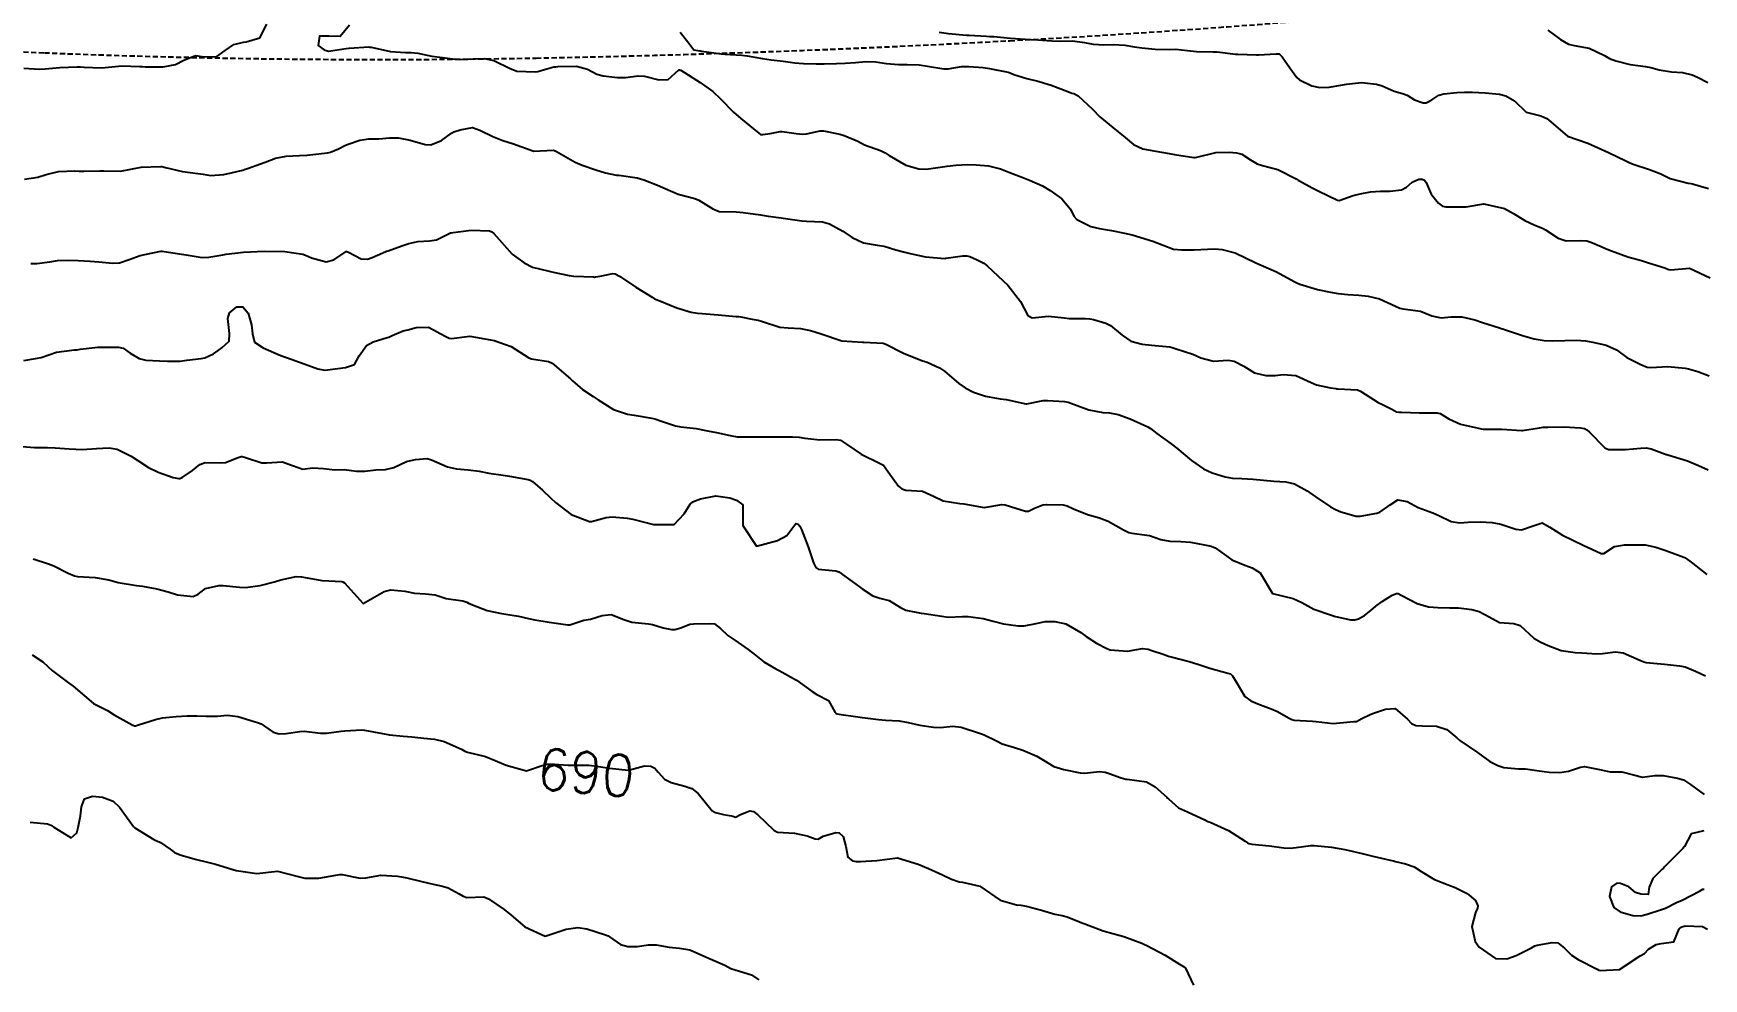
# Model space of a CAD drawing. Header units: metres. Extents: x 292545 to 299085, y 7450245 to 7463078.
# Drawn here: x 294679 to 294840.7, y 7462614.8 to 7462706.4 of the extents above; entities that cross this region are included whole.
import ezdxf
from ezdxf.enums import TextEntityAlignment as Align

# ---------------------------------------------------------------- set-up
doc = ezdxf.new("R2010")
doc.units = ezdxf.units.M
doc.linetypes.add('DASHED', pattern=[0.75, 0.5, -0.25])
for name, color, linetype in [('Cotas', 45, 'Continuous'), ('Curvas de Nivel 1m', 11, 'Continuous'), ('Curvas de Nivel 5m', 15, 'Continuous'), ('Vias Secundárias', 230, 'DASHED')]:
    doc.layers.add(name, color=color, linetype=linetype)
doc.styles.add('Style-STANDARD', font='STANDARD.shx')

msp = doc.modelspace()

# ---------------------------------------------------------------- linework, layer by layer
at = {"layer": 'Curvas de Nivel 1m', "flags": 128}
for points, elevation in [([(294678.08, 7462703.02), (294679.56, 7462702.92), (294680.15, 7462702.93), (294681.56, 7462703.06), (294683.23, 7462703.15), (294683.56, 7462703.15), (294683.92, 7462703.12), (294685.56, 7462703.03), (294685.95, 7462703.06), (294687.56, 7462703.22), (294689.32, 7462703.18), (294689.56, 7462703.16), (294689.83, 7462703.14), (294691.56, 7462703.14), (294692.75, 7462703.37), (294693.57, 7462703.8), (294694.68, 7462704.24), (294695.57, 7462704.12), (294696.76, 7462704.14), (294697.58, 7462704.72), (294698.4, 7462705.31), (294699.35, 7462705.53), (294699.59, 7462705.55), (294700.93, 7462705.94), (294701.61, 7462707.27)], 684), ([(294709.61, 7462707.17), (294708.7, 7462706.09), (294707.6, 7462706.11), (294706.69, 7462706.11), (294706.57, 7462705.21), (294707.15, 7462704.78), (294707.58, 7462704.67), (294709.29, 7462704.9), (294709.58, 7462704.94), (294711.49, 7462705.06), (294711.58, 7462705.05), (294711.69, 7462705.04), (294713.58, 7462704.63), (294715.01, 7462704.54), (294715.58, 7462704.54), (294716.22, 7462704.45), (294717.57, 7462704.17), (294718.61, 7462704.03), (294719.57, 7462703.91), (294720.37, 7462703.85), (294721.57, 7462703.9), (294722.64, 7462703.95), (294723.57, 7462703.76), (294725.17, 7462702.99), (294725.56, 7462702.8), (294725.81, 7462702.73), (294727.56, 7462702.64), (294727.83, 7462702.69), (294728.69, 7462702.95), (294729.37, 7462703.14), (294729.57, 7462703.15), (294729.78, 7462703.16), (294731.57, 7462703.21), (294732.63, 7462702.9), (294733.56, 7462702.43), (294734.17, 7462702.27), (294735.55, 7462702.1), (294736.32, 7462702.09), (294737.55, 7462702.26), (294738.17, 7462702.22), (294739.55, 7462701.87), (294740.46, 7462701.9), (294741.46, 7462702.8), (294741.53, 7462702.84), (294741.56, 7462702.84), (294741.6, 7462702.83), (294741.69, 7462702.8), (294743.55, 7462701.62), (294744.79, 7462700.76), (294745.53, 7462700.04), (294746.77, 7462698.74), (294747.5, 7462698.13), (294749.22, 7462696.7), (294749.38, 7462696.6), (294749.48, 7462696.57), (294749.61, 7462696.57), (294750.33, 7462696.69), (294751.28, 7462696.89), (294751.49, 7462696.88), (294752.83, 7462696.67), (294753.48, 7462696.62), (294753.84, 7462696.65), (294755.18, 7462696.94), (294755.49, 7462696.94), (294757.06, 7462696.61), (294757.48, 7462696.5), (294758.82, 7462695.93), (294759.47, 7462695.6), (294761.02, 7462695.02), (294761.47, 7462694.8), (294761.84, 7462694.56), (294763.45, 7462693.61), (294764.71, 7462693.26), (294765.44, 7462693.24), (294766.57, 7462693.38), (294767.45, 7462693.53), (294768.3, 7462693.63), (294769.45, 7462693.67), (294770.25, 7462693.66), (294771.45, 7462693.55), (294772.62, 7462693.25), (294773.44, 7462692.95), (294774.78, 7462692.41), (294775.43, 7462692.17), (294776.67, 7462691.62), (294777.42, 7462691.15), (294778.57, 7462690.36), (294779.4, 7462689.34), (294779.71, 7462688.66), (294780, 7462688.34), (294781.38, 7462687.67), (294782.21, 7462687.49), (294783.38, 7462687.29), (294784.63, 7462687.03), (294785.37, 7462686.86), (294787.36, 7462686.25), (294789.36, 7462685.49), (294790.16, 7462685.42), (294791.36, 7462685.43), (294792.65, 7462685.49), (294793.36, 7462685.51), (294794.09, 7462685.44), (294795.35, 7462685.11), (294797.34, 7462684.14), (294799.33, 7462683.28), (294801.05, 7462682.36), (294801.31, 7462682.21), (294801.58, 7462682.09), (294803.31, 7462681.58), (294804.56, 7462681.3), (294805.3, 7462681.17), (294806.25, 7462681.08), (294807.3, 7462681.03), (294808.22, 7462680.93), (294809.3, 7462680.66), (294810.86, 7462679.97), (294811.29, 7462679.76), (294811.56, 7462679.7), (294813.29, 7462679.49), (294814.37, 7462679.02), (294815.28, 7462678.83), (294816.25, 7462678.94), (294817.28, 7462678.94), (294818.54, 7462678.62), (294819.27, 7462678.39), (294820.92, 7462677.86), (294821.19, 7462677.78), (294821.26, 7462677.76), (294821.4, 7462677.71), (294823.26, 7462677.07), (294824.27, 7462676.81), (294825.25, 7462676.65), (294826.06, 7462676.6), (294827.25, 7462676.64), (294828.34, 7462676.68), (294829.25, 7462676.59), (294829.96, 7462676.46), (294831.25, 7462676.19), (294832.25, 7462675.72), (294833.24, 7462675), (294834.61, 7462674.32), (294835.23, 7462674.06), (294835.57, 7462674.02), (294837.23, 7462674.13), (294838.9, 7462673.97), (294839.23, 7462673.9), (294840.11, 7462673.63), (294841.22, 7462673.21)], 684), ([(294825.61, 7462706.69), (294826.82, 7462705.79), (294827.6, 7462705.34), (294828.15, 7462705.22), (294829.59, 7462704.95), (294831.09, 7462704.23), (294831.58, 7462703.96), (294832.18, 7462703.72), (294833.57, 7462703.37), (294835.05, 7462703.17), (294835.57, 7462703.07), (294836.38, 7462702.85), (294837.56, 7462702.67), (294838.63, 7462702.58), (294839.56, 7462702.37), (294840.08, 7462702.15), (294841.09, 7462701.62)], 681), ([(294741.6, 7462706.48), (294742.36, 7462705.56), (294742.94, 7462704.78), (294743.5, 7462704.69), (294743.58, 7462704.68), (294743.68, 7462704.67), (294745.58, 7462704.41), (294745.94, 7462704.38), (294747.58, 7462704.27), (294748.09, 7462704.21), (294749.57, 7462703.95), (294750.43, 7462703.83), (294751.57, 7462703.68), (294752.7, 7462703.53), (294753.56, 7462703.45), (294754.77, 7462703.43), (294755.56, 7462703.42), (294756.74, 7462703.45), (294757.57, 7462703.48), (294758.59, 7462703.57), (294759.57, 7462703.67), (294760.53, 7462703.61), (294761.57, 7462703.45), (294762.76, 7462703.35), (294763.57, 7462703.37), (294764.75, 7462703.34), (294765.56, 7462703.19), (294767.13, 7462702.93), (294767.56, 7462702.94), (294768.86, 7462703.18), (294769.56, 7462703.18), (294770.95, 7462703.06), (294771.56, 7462702.99), (294773.35, 7462702.63), (294773.55, 7462702.56), (294773.92, 7462702.41), (294775.16, 7462702), (294775.55, 7462701.91), (294776.14, 7462701.79), (294777.54, 7462701.36), (294779.13, 7462700.76), (294779.54, 7462700.6), (294779.73, 7462700.54), (294780.14, 7462700.34), (294781.51, 7462699.05), (294782.23, 7462698.31), (294783.49, 7462697.27), (294784.68, 7462696.29), (294785.48, 7462695.63), (294786.41, 7462695.21), (294787.47, 7462695), (294788.96, 7462694.74), (294789.47, 7462694.65), (294791.32, 7462694.36), (294791.46, 7462694.35), (294791.64, 7462694.39), (294793.47, 7462694.83), (294794.77, 7462694.87), (294795.47, 7462694.8), (294795.99, 7462694.67), (294796.83, 7462694.14), (294797.46, 7462693.74), (294797.99, 7462693.59), (294799.45, 7462693.19), (294801.24, 7462692.29), (294801.43, 7462692.17), (294801.57, 7462692.09), (294802.78, 7462691.42), (294803.42, 7462691.11), (294805.25, 7462690.21), (294805.41, 7462690.18), (294806.77, 7462690.68), (294807.42, 7462690.85), (294808.45, 7462691.03), (294809.42, 7462691.1), (294810.31, 7462691.09), (294811.43, 7462691.24), (294811.91, 7462691.48), (294812.48, 7462691.96), (294813.13, 7462692.26), (294813.44, 7462692.26), (294813.65, 7462692.17), (294813.83, 7462691.94), (294814.3, 7462690.82), (294815.03, 7462689.93), (294815.41, 7462689.65), (294815.74, 7462689.59), (294817.41, 7462689.57), (294817.71, 7462689.59), (294819.41, 7462689.87), (294821.41, 7462689.42), (294822.29, 7462688.95), (294823.39, 7462688.25), (294824.35, 7462687.82), (294825.09, 7462687.52), (294825.38, 7462687.36), (294826.6, 7462686.56), (294827.37, 7462686.28), (294828.81, 7462686.33), (294829.37, 7462686.28), (294829.76, 7462686.15), (294830.76, 7462685.74), (294831.17, 7462685.55), (294831.36, 7462685.47), (294831.76, 7462685.32), (294833.35, 7462684.75), (294834.67, 7462684.37), (294835.34, 7462684.17), (294836.93, 7462683.67), (294837.22, 7462683.55), (294837.33, 7462683.5), (294837.5, 7462683.49), (294839.33, 7462683.64), (294841.32, 7462682.7)], 683), ([(294766.69, 7462706.5), (294767.6, 7462706.36), (294769.34, 7462706.21), (294769.6, 7462706.19), (294771.26, 7462706.1), (294771.6, 7462706.09), (294771.96, 7462706.07), (294773.6, 7462705.93), (294775.02, 7462705.82), (294775.6, 7462705.79), (294776.22, 7462705.76), (294777.6, 7462705.66), (294778.31, 7462705.64), (294779.6, 7462705.65), (294780.74, 7462705.48), (294781.59, 7462705.34), (294782.62, 7462705.28), (294783.59, 7462705.3), (294784.66, 7462705.23), (294785.59, 7462705.06), (294786.29, 7462704.97), (294787.59, 7462704.84), (294789.01, 7462704.81), (294789.59, 7462704.84), (294790.15, 7462704.78), (294791.59, 7462704.62), (294793.17, 7462704.59), (294793.58, 7462704.58), (294795.36, 7462704.38), (294795.58, 7462704.36), (294797.41, 7462704.3), (294797.58, 7462704.3), (294799.29, 7462704.4), (294799.58, 7462704.41), (294799.89, 7462704.11), (294800.63, 7462703.03), (294801.31, 7462702.09), (294801.55, 7462701.89), (294802.77, 7462701.29), (294803.54, 7462701.14), (294804.42, 7462701.17), (294805.55, 7462701.36), (294806.11, 7462701.47), (294807.55, 7462701.61), (294809.01, 7462701.46), (294809.55, 7462701.29), (294810.74, 7462700.78), (294811.54, 7462700.54), (294811.97, 7462700.4), (294812.69, 7462699.95), (294813.53, 7462699.64), (294813.82, 7462699.64), (294814.38, 7462699.93), (294815.06, 7462700.4), (294815.54, 7462700.51), (294816.78, 7462700.66), (294817.54, 7462700.7), (294818.32, 7462700.67), (294819.54, 7462700.61), (294820.92, 7462700.48), (294821.54, 7462700.32), (294822.39, 7462699.84), (294823.52, 7462698.76), (294824.93, 7462698.39), (294825.51, 7462698.15), (294825.89, 7462697.8), (294827.49, 7462696.41), (294829.48, 7462695.76), (294831.47, 7462694.85), (294833.15, 7462694.02), (294833.46, 7462693.87), (294833.85, 7462693.71), (294835.45, 7462693.21), (294836.54, 7462692.77), (294837.44, 7462692.32), (294839.2, 7462691.88), (294839.43, 7462691.84), (294839.6, 7462691.81), (294840.14, 7462691.63), (294841.16, 7462691.34)], 682), ([(294678.77, 7462684.1), (294679.33, 7462684.08), (294680.6, 7462684.25), (294681.34, 7462684.38), (294682.4, 7462684.43), (294683.34, 7462684.39), (294684.49, 7462684.32), (294685.33, 7462684.25), (294686.67, 7462684.11), (294687.33, 7462684.16), (294688.28, 7462684.48), (294689.34, 7462684.86), (294689.78, 7462684.97), (294691.35, 7462685.27), (294691.47, 7462685.27), (294693.35, 7462685.01), (294693.78, 7462684.93), (294695.34, 7462684.68), (294695.98, 7462684.69), (294697.35, 7462684.94), (294697.67, 7462684.99), (294699.34, 7462685.19), (294701.34, 7462685.27), (294703.34, 7462685.25), (294705.1, 7462684.99), (294705.34, 7462684.91), (294705.91, 7462684.64), (294707.33, 7462684.26), (294708.09, 7462684.44), (294709.19, 7462685.18), (294709.28, 7462685.24), (294709.34, 7462685.24), (294709.5, 7462685.18), (294710.72, 7462684.55), (294711.34, 7462684.52), (294711.81, 7462684.67), (294712.84, 7462685.13), (294713.19, 7462685.28), (294713.35, 7462685.33), (294714.68, 7462685.79), (294715.36, 7462686.04), (294716.23, 7462686.23), (294717.36, 7462686.3), (294718.04, 7462686.39), (294719.37, 7462687.06), (294721.38, 7462687.31), (294723.14, 7462687.25), (294723.37, 7462687.17), (294723.58, 7462687.01), (294725.34, 7462684.99), (294726.51, 7462684.14), (294727.33, 7462683.73), (294728.92, 7462683.35), (294729.33, 7462683.26), (294730.87, 7462682.92), (294731.32, 7462682.87), (294733.22, 7462682.79), (294733.32, 7462682.78), (294733.42, 7462682.79), (294733.86, 7462682.88), (294735.09, 7462683.11), (294735.33, 7462683.09), (294735.73, 7462682.87), (294737.31, 7462681.81), (294738.89, 7462680.83), (294739.14, 7462680.67), (294739.29, 7462680.6), (294739.64, 7462680.46), (294741.28, 7462679.79), (294742.68, 7462679.38), (294743.28, 7462679.28), (294743.75, 7462679.24), (294745.28, 7462679.12), (294747.04, 7462678.97), (294747.28, 7462678.95), (294747.48, 7462678.93), (294748.58, 7462678.71), (294749.17, 7462678.6), (294749.27, 7462678.57), (294749.47, 7462678.5), (294751.27, 7462677.93), (294752.06, 7462677.87), (294753.26, 7462677.81), (294754.23, 7462677.61), (294755.26, 7462677.28), (294757.25, 7462676.61), (294759.25, 7462676.46), (294759.38, 7462676.46), (294761.25, 7462676.38), (294761.52, 7462676.28), (294763.24, 7462675.4), (294765.07, 7462674.68), (294765.22, 7462674.63), (294765.31, 7462674.6), (294765.53, 7462674.52), (294766.72, 7462674), (294767.21, 7462673.67), (294768.59, 7462672.48), (294769.2, 7462672.05), (294770.02, 7462671.63), (294771.18, 7462671.23), (294772.6, 7462671), (294773.18, 7462670.91), (294775.06, 7462670.51), (294775.17, 7462670.51), (294776.74, 7462670.81), (294777.18, 7462670.83), (294778.8, 7462670.73), (294779.18, 7462670.65), (294780.04, 7462670.34), (294781.17, 7462669.93), (294782.53, 7462669.67), (294783.17, 7462669.62), (294784, 7462669.46), (294785.16, 7462669.04), (294786.89, 7462668.26), (294787.15, 7462668.1), (294787.76, 7462667.64), (294789.13, 7462666.63), (294789.68, 7462666.22), (294791.11, 7462665.02), (294792.26, 7462664.2), (294793.1, 7462663.83), (294794.36, 7462663.43), (294795.09, 7462663.29), (294795.98, 7462663.27), (294797.09, 7462663.22), (294798.09, 7462663.12), (294799.09, 7462663), (294800.25, 7462662.94), (294801.09, 7462662.76), (294802.31, 7462662.08), (294803.07, 7462661.52), (294804.58, 7462660.53), (294805.06, 7462660.26), (294805.57, 7462660.03), (294807.05, 7462659.61), (294807.45, 7462659.62), (294809.05, 7462659.9), (294809.34, 7462660), (294810.34, 7462660.71), (294811.07, 7462661.2), (294811.98, 7462661.05), (294813.06, 7462660.46), (294814.47, 7462659.94), (294815.05, 7462659.68), (294816.23, 7462659.1), (294817.04, 7462658.97), (294817.9, 7462659.03), (294819.04, 7462659.06), (294820.2, 7462659.02), (294821.04, 7462658.85), (294822.52, 7462658.35), (294823.04, 7462658.29), (294824.19, 7462658.67), (294825.04, 7462658.97), (294825.79, 7462658.55), (294827.03, 7462657.78), (294829.02, 7462656.81), (294830.76, 7462655.99), (294831.01, 7462656.01), (294832.05, 7462656.69), (294833.02, 7462656.84), (294833.87, 7462656.85), (294835.02, 7462656.84), (294836.07, 7462656.62), (294837.01, 7462656.3), (294838.78, 7462655.64), (294838.93, 7462655.57), (294839, 7462655.52), (294839.48, 7462655.15), (294840.99, 7462653.98)], 686), ([(294678.07, 7462674.7), (294679.22, 7462674.88), (294679.75, 7462675), (294681.23, 7462675.51), (294682.99, 7462675.74), (294683.24, 7462675.74), (294683.53, 7462675.78), (294685.24, 7462676), (294686.69, 7462676), (294687.24, 7462675.98), (294687.7, 7462675.89), (294688.38, 7462675.42), (294689.23, 7462674.89), (294689.9, 7462674.73), (294691.22, 7462674.66), (294691.99, 7462674.62), (294693.22, 7462674.63), (294693.86, 7462674.72), (294695.23, 7462674.9), (294695.6, 7462674.97), (294696.45, 7462675.33), (294696.88, 7462675.68), (294697.24, 7462675.91), (294697.97, 7462676.58), (294698, 7462677.31), (294697.83, 7462678.76), (294698, 7462679.31), (294698.7, 7462679.89), (294699.28, 7462679.89), (294699.81, 7462679.29), (294700.11, 7462678.14), (294700.22, 7462677.29), (294700.42, 7462676.46), (294701.24, 7462675.92), (294702.79, 7462675.25), (294703.23, 7462675.08), (294703.49, 7462674.99), (294705.22, 7462674.36), (294706.55, 7462673.88), (294707.21, 7462673.76), (294708.49, 7462673.91), (294709.22, 7462674.01), (294710.09, 7462674.3), (294710.55, 7462675.16), (294711.24, 7462676.14), (294711.89, 7462676.5), (294713.25, 7462676.91), (294713.41, 7462676.97), (294713.74, 7462677.13), (294714.81, 7462677.56), (294715.26, 7462677.67), (294716.07, 7462677.9), (294717.26, 7462677.93), (294718.86, 7462677.06), (294719.25, 7462676.85), (294719.48, 7462676.83), (294721.25, 7462677.04), (294723.25, 7462676.71), (294723.62, 7462676.63), (294725.24, 7462676.04), (294726.97, 7462674.97), (294727.22, 7462674.87), (294728.86, 7462674.59), (294729.22, 7462674.43), (294730.99, 7462672.92), (294731.2, 7462672.73), (294732.17, 7462671.88), (294733.19, 7462671.2), (294733.67, 7462670.89), (294735.17, 7462669.95), (294736.51, 7462669.51), (294737.16, 7462669.4), (294738.86, 7462669.12), (294739.16, 7462669.04), (294739.8, 7462668.81), (294741.15, 7462668.36), (294741.68, 7462668.26), (294743.15, 7462668.1), (294744.27, 7462667.89), (294745.14, 7462667.71), (294746.46, 7462667.42), (294747.14, 7462667.32), (294748.55, 7462667.31), (294749.14, 7462667.3), (294749.73, 7462667.29), (294751.14, 7462667.3), (294752.5, 7462667.3), (294753.14, 7462667.27), (294753.68, 7462667.19), (294755.14, 7462667.01), (294756.71, 7462667.04), (294757.14, 7462666.97), (294757.72, 7462666.6), (294759.12, 7462665.62), (294760.96, 7462664.71), (294761.1, 7462664.66), (294761.31, 7462664.56), (294761.75, 7462663.9), (294762.75, 7462662.54), (294763.08, 7462662.26), (294763.47, 7462662.15), (294765.08, 7462662.05), (294766.12, 7462661.55), (294767.07, 7462661.11), (294768.68, 7462660.85), (294769.06, 7462660.8), (294771.05, 7462660.45), (294772.74, 7462660.74), (294773.06, 7462660.72), (294774.1, 7462660.41), (294775.05, 7462660.09), (294775.34, 7462660.11), (294775.92, 7462660.39), (294776.73, 7462660.71), (294777.06, 7462660.76), (294778.7, 7462660.71), (294779.06, 7462660.62), (294779.69, 7462660.34), (294781.05, 7462659.78), (294782.2, 7462659.47), (294783.04, 7462659.15), (294784.52, 7462658.29), (294785.03, 7462658.04), (294785.33, 7462657.98), (294787.03, 7462657.74), (294788.14, 7462657.36), (294789.02, 7462657.2), (294790.07, 7462657.17), (294791.02, 7462657.09), (294792.36, 7462656.86), (294793.02, 7462656.7), (294793.39, 7462656.55), (294793.94, 7462656.18), (294795, 7462655.39), (294796.28, 7462654.86), (294796.99, 7462654.61), (294797.77, 7462654.13), (294798.96, 7462652.12), (294800.96, 7462651.65), (294801.78, 7462651.25), (294802.94, 7462650.6), (294804.55, 7462650.05), (294804.86, 7462649.97), (294804.93, 7462649.94), (294806.49, 7462649.59), (294806.93, 7462649.58), (294807.27, 7462649.68), (294807.84, 7462650.01), (294808.46, 7462650.49), (294808.95, 7462650.89), (294809.58, 7462651.36), (294810.53, 7462651.98), (294810.96, 7462652.13), (294811.12, 7462652.13), (294811.4, 7462651.97), (294812.95, 7462651.15), (294814.04, 7462650.85), (294814.95, 7462650.76), (294816.11, 7462650.75), (294816.95, 7462650.73), (294818.26, 7462650.57), (294818.94, 7462650.38), (294819.93, 7462649.87), (294820.93, 7462649.32), (294822.3, 7462649.21), (294822.92, 7462649.02), (294824.25, 7462647.82), (294824.91, 7462647.42), (294825.62, 7462647.08), (294826.9, 7462646.6), (294828.25, 7462646.41), (294828.89, 7462646.37), (294830.34, 7462646.29), (294830.89, 7462646.32), (294832.14, 7462646.47), (294832.89, 7462646.4), (294834.51, 7462645.69), (294834.88, 7462645.52), (294835.11, 7462645.46), (294836.88, 7462645.29), (294838.36, 7462645.13), (294838.88, 7462645.02), (294839.9, 7462644.6), (294840.87, 7462644.15)], 687), ([(294677.94, 7462666.36), (294679.12, 7462666.27), (294680.37, 7462666.27), (294681.12, 7462666.25), (294682.46, 7462666.15), (294683.12, 7462666.1), (294683.73, 7462666.09), (294685.12, 7462666.17), (294686.33, 7462666.23), (294687.12, 7462666.12), (294688.47, 7462665.43), (294689.11, 7462665.01), (294690.15, 7462664.35), (294691.09, 7462663.87), (294692.52, 7462663.38), (294693.08, 7462663.26), (294693.19, 7462663.27), (294693.4, 7462663.37), (294694.42, 7462664.03), (294695.1, 7462664.62), (294695.62, 7462664.83), (294697.1, 7462664.77), (294697.59, 7462664.83), (294698.84, 7462665.3), (294699.03, 7462665.38), (294699.11, 7462665.4), (294699.21, 7462665.39), (294699.54, 7462665.29), (294701.11, 7462664.78), (294701.57, 7462664.8), (294703.11, 7462664.88), (294703.64, 7462664.7), (294705.1, 7462664.18), (294706.02, 7462664.29), (294707.1, 7462664.23), (294708.17, 7462664.12), (294709.1, 7462664.13), (294710.27, 7462663.99), (294711.1, 7462663.97), (294712.15, 7462664.1), (294713.1, 7462664.14), (294713.89, 7462664.33), (294715.11, 7462664.9), (294715.26, 7462664.95), (294715.98, 7462665.1), (294717.11, 7462665.19), (294717.54, 7462665.08), (294719.1, 7462664.41), (294719.96, 7462664.19), (294721.1, 7462664.11), (294722.14, 7462663.98), (294723.09, 7462663.8), (294724.49, 7462663.6), (294725.09, 7462663.5), (294726.9, 7462663.16), (294727.09, 7462663.11), (294727.32, 7462662.97), (294728.28, 7462662.15), (294729.07, 7462661.41), (294729.54, 7462660.94), (294731.05, 7462659.77), (294732.82, 7462659.12), (294733.04, 7462659.12), (294734.44, 7462659.48), (294735.04, 7462659.55), (294736.47, 7462659.43), (294737.04, 7462659.34), (294739.03, 7462658.82), (294741.03, 7462658.8), (294742, 7462659.84), (294742.59, 7462660.78), (294742.83, 7462661.02), (294743.07, 7462661.11), (294743.59, 7462661.29), (294745.07, 7462661.59), (294746.41, 7462661.39), (294747.07, 7462661.17), (294747.67, 7462660.72), (294747.69, 7462660.09), (294747.68, 7462658.72), (294749.01, 7462656.71), (294751.02, 7462657.27), (294751.93, 7462657.76), (294752.62, 7462658.66), (294752.8, 7462658.9), (294753.04, 7462658.83), (294753.2, 7462658.66), (294753.37, 7462658.32), (294753.99, 7462656.65), (294754.52, 7462655.11), (294754.76, 7462654.64), (294754.98, 7462654.49), (294756.68, 7462654.32), (294756.98, 7462654.23), (294758.27, 7462653.3), (294758.96, 7462652.79), (294759.22, 7462652.59), (294760.27, 7462651.89), (294760.95, 7462651.69), (294761.84, 7462651.44), (294762.95, 7462650.78), (294763.46, 7462650.53), (294764.94, 7462650.24), (294765.24, 7462650.21), (294766.93, 7462649.93), (294767.57, 7462649.85), (294768.93, 7462649.9), (294769.5, 7462649.9), (294770.93, 7462649.71), (294771.91, 7462649.46), (294772.92, 7462649.2), (294774.33, 7462649), (294774.92, 7462649), (294776.08, 7462649.24), (294776.93, 7462649.41), (294777.88, 7462649.42), (294778.93, 7462649.18), (294780.39, 7462648.34), (294780.91, 7462647.96), (294781.91, 7462647.31), (294782.9, 7462646.79), (294783.25, 7462646.66), (294784.9, 7462646.54), (294786.36, 7462646.8), (294786.9, 7462646.73), (294787.26, 7462646.62), (294788.38, 7462646.24), (294788.89, 7462646.06), (294789.13, 7462645.99), (294790.88, 7462645.55), (294791.83, 7462645.25), (294792.87, 7462644.91), (294794.61, 7462644.42), (294794.87, 7462644.34), (294795.09, 7462644.16), (294795.42, 7462643.59), (294796.28, 7462642.15), (294796.84, 7462641.72), (294797.52, 7462641.45), (294798.83, 7462640.97), (294799.42, 7462640.7), (294800.5, 7462640.09), (294800.82, 7462639.93), (294801.04, 7462639.86), (294802.82, 7462639.77), (294803.17, 7462639.72), (294804.81, 7462639.54), (294806.48, 7462639.69), (294806.81, 7462639.72), (294807.08, 7462639.75), (294807.6, 7462640.01), (294808.4, 7462640.42), (294808.82, 7462640.56), (294809.88, 7462640.94), (294810.83, 7462641), (294812.01, 7462639.96), (294812.39, 7462639.53), (294812.81, 7462639.36), (294813.43, 7462639.32), (294814.81, 7462639.28), (294815.84, 7462638.95), (294816.8, 7462638.14), (294817.07, 7462637.9), (294818.78, 7462636.73), (294820, 7462635.87), (294820.77, 7462635.46), (294821.34, 7462635.28), (294822.76, 7462635.16), (294823.44, 7462635.14), (294824.76, 7462634.96), (294825.73, 7462634.83), (294826.76, 7462634.81), (294827.61, 7462634.93), (294828.77, 7462635.31), (294829.16, 7462635.36), (294830.76, 7462635.04), (294831.62, 7462634.87), (294832.76, 7462634.86), (294833.89, 7462634.56), (294834.75, 7462634.35), (294835.95, 7462634.49), (294836.76, 7462634.51), (294838.14, 7462634.26), (294838.75, 7462634.09), (294839.42, 7462633.63), (294840.73, 7462632.67)], 688), ([(294678.99, 7462655.5), (294680.48, 7462655.01), (294680.99, 7462654.8), (294682.38, 7462654.09), (294682.98, 7462653.83), (294683.27, 7462653.78), (294684.98, 7462653.69), (294686.31, 7462653.45), (294686.97, 7462653.26), (294687.2, 7462653.21), (294688.97, 7462652.92), (294689.55, 7462652.83), (294690.96, 7462652.59), (294692.06, 7462652.28), (294692.95, 7462652.01), (294694.47, 7462651.84), (294694.95, 7462652.08), (294695.67, 7462652.63), (294696.97, 7462652.91), (294697.38, 7462652.91), (294698.96, 7462652.75), (294699.55, 7462652.71), (294700.97, 7462652.92), (294702.33, 7462653.26), (294702.97, 7462653.44), (294704.43, 7462653.77), (294704.97, 7462653.74), (294706.75, 7462653.42), (294706.97, 7462653.4), (294708.86, 7462653.28), (294708.96, 7462653.26), (294709.12, 7462653.18), (294710.94, 7462651.16), (294712.95, 7462652.31), (294713.61, 7462652.47), (294714.96, 7462652.35), (294715.88, 7462652.17), (294716.95, 7462652.09), (294717.88, 7462652), (294718.95, 7462651.66), (294720.58, 7462651.41), (294720.95, 7462651.28), (294721.11, 7462651.21), (294721.51, 7462651.03), (294722.94, 7462650.48), (294724.15, 7462650.22), (294724.93, 7462650.1), (294725.97, 7462649.94), (294726.93, 7462649.71), (294727.54, 7462649.57), (294728.93, 7462649.37), (294730.75, 7462649.1), (294730.92, 7462649.1), (294732.29, 7462649.55), (294732.93, 7462649.66), (294734.05, 7462650), (294734.94, 7462650.1), (294736.17, 7462649.62), (294736.93, 7462649.34), (294738.55, 7462649.2), (294738.92, 7462649.14), (294739.97, 7462648.81), (294740.76, 7462648.65), (294740.91, 7462648.63), (294741.08, 7462648.63), (294741.69, 7462648.79), (294742.55, 7462649.15), (294742.92, 7462649.2), (294744.45, 7462649.23), (294744.92, 7462649.2), (294745.51, 7462648.75), (294746.24, 7462648.07), (294746.9, 7462647.6), (294748.2, 7462646.72), (294748.89, 7462646.17), (294749.71, 7462645.52), (294750.87, 7462644.84), (294751.18, 7462644.68), (294752.86, 7462643.74), (294754.38, 7462642.64), (294754.84, 7462642.34), (294755.98, 7462641.77), (294756.61, 7462640.61), (294756.72, 7462640.51), (294756.82, 7462640.48), (294756.96, 7462640.46), (294758.82, 7462640.19), (294759.27, 7462640.13), (294760.81, 7462639.94), (294761.5, 7462639.87), (294762.81, 7462639.81), (294763.69, 7462639.65), (294764.81, 7462639.38), (294766.14, 7462639.17), (294766.8, 7462639.16), (294768, 7462639.29), (294768.8, 7462639.2), (294770.67, 7462638.58), (294770.79, 7462638.54), (294771.04, 7462638.45), (294772.22, 7462637.86), (294772.78, 7462637.57), (294773.99, 7462637.2), (294774.78, 7462636.96), (294776.13, 7462636.39), (294776.77, 7462635.99), (294777.78, 7462635.39), (294778.76, 7462635.1), (294780.32, 7462634.77), (294780.76, 7462634.74), (294782.2, 7462634.88), (294782.76, 7462634.82), (294783.15, 7462634.7), (294784.31, 7462634.29), (294784.75, 7462634.16), (294784.88, 7462634.15), (294786.75, 7462633.88), (294787.59, 7462633.4), (294788.72, 7462632.39), (294788.8, 7462632.32), (294788.87, 7462632.24), (294789.86, 7462631.37), (294790.71, 7462631), (294792.47, 7462630.19), (294792.7, 7462630.06), (294792.92, 7462629.97), (294794.69, 7462629.19), (294796.3, 7462628.15), (294796.52, 7462627.99), (294796.67, 7462627.91), (294796.95, 7462627.85), (294798.67, 7462627.69), (294800.06, 7462627.49), (294800.67, 7462627.47), (294801.23, 7462627.52), (294802.67, 7462627.74), (294802.99, 7462627.74), (294804.67, 7462627.56), (294805.96, 7462627.33), (294806.66, 7462627.17), (294807.75, 7462626.92), (294808.66, 7462626.68), (294810.33, 7462626.31), (294810.66, 7462626.24), (294810.86, 7462626.19), (294811.84, 7462625.96), (294812.65, 7462625.65), (294813.42, 7462625.16), (294814.63, 7462624.43), (294815.96, 7462623.92), (294816.62, 7462623.67), (294817.8, 7462623.08), (294818.61, 7462622.4), (294818.84, 7462621.88), (294818.81, 7462621.66), (294818.6, 7462621.22), (294818.23, 7462619.89), (294818.56, 7462618.42), (294818.95, 7462617.88), (294820.54, 7462616.78), (294821.64, 7462616.75), (294822.55, 7462617.06), (294824.03, 7462617.82), (294824.35, 7462618.02), (294824.56, 7462618.08), (294826.02, 7462618.34), (294826.56, 7462618.3), (294827.23, 7462617.78), (294827.89, 7462617.11), (294828.54, 7462616.7), (294830.39, 7462615.74), (294830.53, 7462615.66), (294830.66, 7462615.61), (294832.53, 7462615.72), (294834.55, 7462617.03), (294834.97, 7462617.27), (294835.34, 7462617.68), (294836.09, 7462618.14), (294836.56, 7462618.22), (294837.81, 7462618.41), (294838.31, 7462619.65), (294838.45, 7462619.78), (294838.58, 7462619.84), (294838.9, 7462619.96), (294840.59, 7462619.87), (294841.07, 7462619.62)], 689), ([(294678.69, 7462629.99), (294680.37, 7462629.83), (294680.69, 7462629.7), (294680.98, 7462629.51), (294682.67, 7462628.46), (294683.21, 7462628.95), (294683.35, 7462629.48), (294683.57, 7462630.61), (294683.65, 7462631.48), (294683.95, 7462632.25), (294684.72, 7462632.51), (294685.68, 7462632.42), (294686.72, 7462632.01), (294687.34, 7462631.43), (294688.68, 7462629.55), (294688.82, 7462629.42), (294690.67, 7462628.32), (294691.31, 7462628.03), (294692.24, 7462627.38), (294692.66, 7462627.05), (294693.21, 7462626.81), (294694.65, 7462626.39), (294695.87, 7462626.11), (294696.64, 7462625.92), (294698.63, 7462625.3), (294700.63, 7462625), (294702.63, 7462625.25), (294704.63, 7462624.71), (294705.28, 7462624.57), (294706.63, 7462624.57), (294708.29, 7462624.84), (294708.63, 7462624.92), (294708.89, 7462624.92), (294710.63, 7462624.57), (294711.18, 7462624.6), (294712.63, 7462624.85), (294714.26, 7462624.74), (294714.63, 7462624.68), (294715.15, 7462624.59), (294716.62, 7462624.24), (294717.71, 7462623.99), (294718.62, 7462623.79), (294719.17, 7462623.61), (294720.21, 7462623.05), (294720.61, 7462622.82), (294720.95, 7462622.69), (294722.61, 7462622.74), (294723.06, 7462622.56), (294724.59, 7462621.54), (294725.25, 7462620.98), (294726.57, 7462619.84), (294728.56, 7462618.95), (294730.57, 7462619.62), (294731.7, 7462619.78), (294732.57, 7462619.67), (294734.38, 7462619.07), (294734.56, 7462619.01), (294734.65, 7462618.96), (294734.76, 7462618.88), (294735.85, 7462618.15), (294736.55, 7462617.93), (294737.45, 7462617.94), (294738.56, 7462618.11), (294739.28, 7462618.1), (294740.55, 7462617.87), (294741.55, 7462617.79), (294742.55, 7462617.63), (294744.53, 7462616.76), (294745.92, 7462616.13), (294746.52, 7462615.82), (294747.34, 7462615.55), (294748.52, 7462615.21), (294749.23, 7462614.7)], 691), ([(294840.69, 7462629.16), (294839.47, 7462628.85), (294838.83, 7462627.64), (294838.67, 7462627.42), (294836.91, 7462625.67), (294836.79, 7462625.53), (294836.65, 7462625.4), (294835.78, 7462624.54), (294835.41, 7462623.68), (294835.33, 7462622.97), (294834.62, 7462623), (294834.1, 7462623.18), (294833.44, 7462623.71), (294832.63, 7462624.06), (294832.29, 7462624.07), (294831.78, 7462623.73), (294831.56, 7462622.78), (294831.98, 7462621.73), (294832.6, 7462621.29), (294833.83, 7462620.93), (294834.6, 7462620.9), (294835.22, 7462621.06), (294836.6, 7462621.52), (294836.71, 7462621.56), (294836.99, 7462621.67), (294838.05, 7462622.21), (294838.61, 7462622.44), (294840.29, 7462623.29), (294840.62, 7462623.49), (294840.73, 7462623.51)], 688)]:
    msp.add_lwpolyline(points, dxfattribs=dict(at, elevation=elevation))
at = {"layer": 'Curvas de Nivel 5m', "flags": 128}
for points, elevation in [([(294678.15, 7462692.27), (294679.43, 7462692.44), (294680.24, 7462692.72), (294681.44, 7462692.99), (294683.02, 7462693.07), (294683.44, 7462693.04), (294683.9, 7462693.02), (294685.44, 7462693.08), (294685.83, 7462693.06), (294687.44, 7462693.05), (294689.44, 7462693.41), (294691.34, 7462693.49), (294691.44, 7462693.48), (294691.78, 7462693.39), (294693.44, 7462693.01), (294694.91, 7462692.82), (294695.44, 7462692.73), (294696.14, 7462692.63), (294697.44, 7462692.71), (294699.27, 7462693.12), (294699.44, 7462693.19), (294699.51, 7462693.22), (294699.73, 7462693.29), (294700.98, 7462693.74), (294701.45, 7462693.92), (294702.43, 7462694.28), (294703.46, 7462694.5), (294704.77, 7462694.55), (294705.46, 7462694.59), (294706.04, 7462694.64), (294707.46, 7462694.8), (294707.78, 7462694.87), (294708.55, 7462695.19), (294709.14, 7462695.51), (294709.47, 7462695.64), (294710.59, 7462696.04), (294711.48, 7462696.17), (294712.44, 7462696.18), (294713.48, 7462696.27), (294714.34, 7462696.26), (294715.48, 7462696.04), (294716.93, 7462695.63), (294717.47, 7462695.6), (294718.52, 7462696.02), (294719.49, 7462696.72), (294719.7, 7462696.84), (294720.31, 7462697.05), (294721.5, 7462697.26), (294722.21, 7462697.02), (294723.48, 7462696.4), (294724.46, 7462696.02), (294725.47, 7462695.67), (294727.46, 7462694.96), (294729.33, 7462695.08), (294729.46, 7462695.04), (294729.65, 7462694.94), (294731.45, 7462693.92), (294732.14, 7462693.6), (294733.45, 7462693.15), (294734.4, 7462692.88), (294735.44, 7462692.66), (294735.67, 7462692.64), (294737.44, 7462692.38), (294738.08, 7462692.2), (294739.43, 7462691.68), (294741.41, 7462690.8), (294743.03, 7462690.4), (294743.41, 7462690.24), (294744.77, 7462689.38), (294745.4, 7462689.14), (294747.04, 7462689.09), (294747.4, 7462689.06), (294747.7, 7462689.03), (294749.39, 7462688.8), (294750.13, 7462688.69), (294751.39, 7462688.52), (294751.58, 7462688.49), (294753.39, 7462688.23), (294753.84, 7462688.2), (294755.39, 7462688.14), (294756.07, 7462687.94), (294757.37, 7462687.21), (294758.27, 7462686.6), (294759.36, 7462686.08), (294760.67, 7462685.88), (294761.36, 7462685.77), (294762.49, 7462685.41), (294763.35, 7462685.18), (294763.87, 7462685.06), (294765.35, 7462684.75), (294767.24, 7462684.59), (294767.34, 7462684.6), (294768.98, 7462684.84), (294769.35, 7462684.83), (294769.64, 7462684.76), (294770.37, 7462684.45), (294771.01, 7462684.12), (294771.34, 7462683.87), (294772.89, 7462682.42), (294773.32, 7462682), (294774.55, 7462680.41), (294775.28, 7462679.07), (294775.7, 7462678.82), (294777.28, 7462679), (294778.79, 7462678.84), (294779.28, 7462678.78), (294780.86, 7462678.75), (294781.28, 7462678.73), (294781.62, 7462678.66), (294782.83, 7462678.31), (294783.27, 7462678.09), (294784.4, 7462677.15), (294785.25, 7462676.58), (294786.33, 7462676.27), (294787.24, 7462676.18), (294789.01, 7462676.01), (294789.24, 7462675.96), (294789.64, 7462675.82), (294791.23, 7462675.3), (294792, 7462674.97), (294793.23, 7462674.64), (294794.67, 7462674.73), (294795.23, 7462674.63), (294796.18, 7462674.15), (294797.22, 7462673.51), (294798.32, 7462673.23), (294799.21, 7462673.25), (294799.98, 7462673.33), (294801.21, 7462673.24), (294802.7, 7462672.57), (294803.2, 7462672.35), (294804.57, 7462672.05), (294805.12, 7462671.97), (294805.19, 7462671.95), (294805.29, 7462671.94), (294807.19, 7462671.85), (294807.48, 7462671.72), (294809.18, 7462670.64), (294809.61, 7462670.42), (294810.51, 7462669.98), (294810.94, 7462669.74), (294811.17, 7462669.7), (294811.43, 7462669.7), (294813.17, 7462669.62), (294814.87, 7462669.63), (294815.17, 7462669.56), (294816.03, 7462669.04), (294817.16, 7462668.54), (294818.9, 7462668.13), (294819.15, 7462668.08), (294819.33, 7462668.06), (294821.16, 7462668.06), (294823.06, 7462667.92), (294823.15, 7462667.92), (294824.78, 7462668.19), (294825.16, 7462668.23), (294825.6, 7462668.24), (294827.16, 7462668.27), (294828.75, 7462668.17), (294829.16, 7462668.1), (294829.39, 7462667.99), (294829.64, 7462667.76), (294831.13, 7462666.23), (294831.47, 7462666.07), (294833.13, 7462666.09), (294834.62, 7462666.21), (294835.13, 7462666.23), (294835.6, 7462666.15), (294836.89, 7462665.66), (294837.06, 7462665.6), (294837.12, 7462665.59), (294837.22, 7462665.56), (294839.12, 7462664.97), (294840.2, 7462664.54), (294841.11, 7462664.1)], 685), ([(294678.88, 7462646.19), (294679.91, 7462645.52), (294680.4, 7462645.05), (294680.86, 7462644.63), (294682.4, 7462643.49), (294682.85, 7462643.17), (294684.82, 7462641.47), (294686.17, 7462640.81), (294686.81, 7462640.39), (294688.55, 7462639.42), (294688.8, 7462639.32), (294688.9, 7462639.32), (294689.18, 7462639.42), (294690.81, 7462639.94), (294691.5, 7462640.08), (294692.81, 7462640.23), (294693.88, 7462640.29), (294694.81, 7462640.29), (294695.72, 7462640.25), (294696.81, 7462640.25), (294697.76, 7462640.36), (294698.81, 7462640.22), (294700.37, 7462639.72), (294700.81, 7462639.61), (294701.04, 7462639.51), (294701.36, 7462639.27), (294702.23, 7462638.7), (294702.8, 7462638.54), (294703.46, 7462638.58), (294704.8, 7462638.78), (294705.23, 7462638.79), (294706.79, 7462638.61), (294707.39, 7462638.61), (294708.8, 7462638.8), (294709.14, 7462638.84), (294710.8, 7462638.92), (294711.06, 7462638.9), (294712.79, 7462638.56), (294713.48, 7462638.44), (294714.79, 7462638.32), (294715.63, 7462638.26), (294716.79, 7462638.13), (294717.84, 7462638.03), (294718.78, 7462637.81), (294720.45, 7462637.04), (294720.77, 7462636.87), (294721.03, 7462636.78), (294722.77, 7462636.36), (294723.71, 7462635.95), (294724.76, 7462635.49), (294726.75, 7462634.97), (294728.24, 7462635.47), (294728.76, 7462635.6), (294729.42, 7462635.6), (294730.76, 7462635.49), (294732.17, 7462635.49), (294732.76, 7462635.49), (294733.3, 7462635.44), (294734.76, 7462635.2), (294736.59, 7462635.02), (294736.75, 7462635.04), (294738.16, 7462635.43), (294738.76, 7462635.4), (294739.16, 7462635.23), (294739.49, 7462634.82), (294740.08, 7462634.14), (294740.74, 7462633.84), (294742.05, 7462633.47), (294742.73, 7462633.26), (294743.34, 7462632.77), (294744.71, 7462631.09), (294744.9, 7462630.95), (294745.8, 7462630.74), (294746.57, 7462630.6), (294746.7, 7462630.55), (294746.97, 7462630.46), (294747.44, 7462630.72), (294748.34, 7462631.08), (294748.71, 7462631.01), (294749.12, 7462630.71), (294750.69, 7462629.2), (294751.04, 7462629.03), (294752.69, 7462628.93), (294753.9, 7462628.65), (294754.68, 7462628.37), (294754.96, 7462628.35), (294755.47, 7462628.63), (294756.69, 7462628.98), (294757.01, 7462628.94), (294757.4, 7462628.61), (294757.64, 7462627.63), (294757.85, 7462626.6), (294758.29, 7462626.23), (294758.65, 7462626.17), (294759.07, 7462626.17), (294760.65, 7462626.27), (294762.65, 7462626.54), (294764.65, 7462625.92), (294765.64, 7462625.51), (294766.64, 7462625.03), (294767.01, 7462624.87), (294767.89, 7462624.48), (294768.63, 7462624.19), (294768.93, 7462624.16), (294770.62, 7462623.78), (294772.6, 7462622.43), (294774.18, 7462621.99), (294774.6, 7462621.93), (294775.13, 7462621.86), (294776.59, 7462621.47), (294777.88, 7462621.08), (294778.59, 7462620.93), (294779.06, 7462620.83), (294780.26, 7462620.33), (294780.49, 7462620.24), (294780.58, 7462620.2), (294780.78, 7462620.13), (294782.57, 7462619.47), (294783.49, 7462619.21), (294784.57, 7462618.91), (294786.29, 7462618.26), (294786.56, 7462618.14), (294786.79, 7462618.03), (294788.55, 7462617.09), (294789.95, 7462616.22), (294790.33, 7462616.01), (294790.53, 7462615.83), (294791.31, 7462614.2)], 690)]:
    msp.add_lwpolyline(points, dxfattribs=dict(at, elevation=elevation))
at = {"layer": 'Vias Secundárias', "elevation": 699.68}
msp.add_lwpolyline([(294614.54, 7462693.26), (294616.75, 7462697.13, -0.214925), (294641.33, 7462706.46, 0.005114), (294680.07, 7462704.5, 0.014755), (294727.66, 7462703.99, 0.008917), (294773.52, 7462705.67, 0.011214), (294821.5, 7462709.36, -0.020697), (294864.55, 7462711.86, -0.081975), (294906.13, 7462711.03, -0.051589), (294937.15, 7462706.04, 0.012), (294937.74, 7462705.9, 0.012)], format="xyb", dxfattribs=at)

# ---------------------------------------------------------------- texts
at = {"layer": 'Cotas', "style": 'Style-STANDARD'}
msp.add_text('690', height=4, rotation=355.0459, dxfattribs=at).set_placement((294732.5, 7462634.79, 690), align=Align.MIDDLE_CENTER)

doc.saveas('drawing.dxf')
